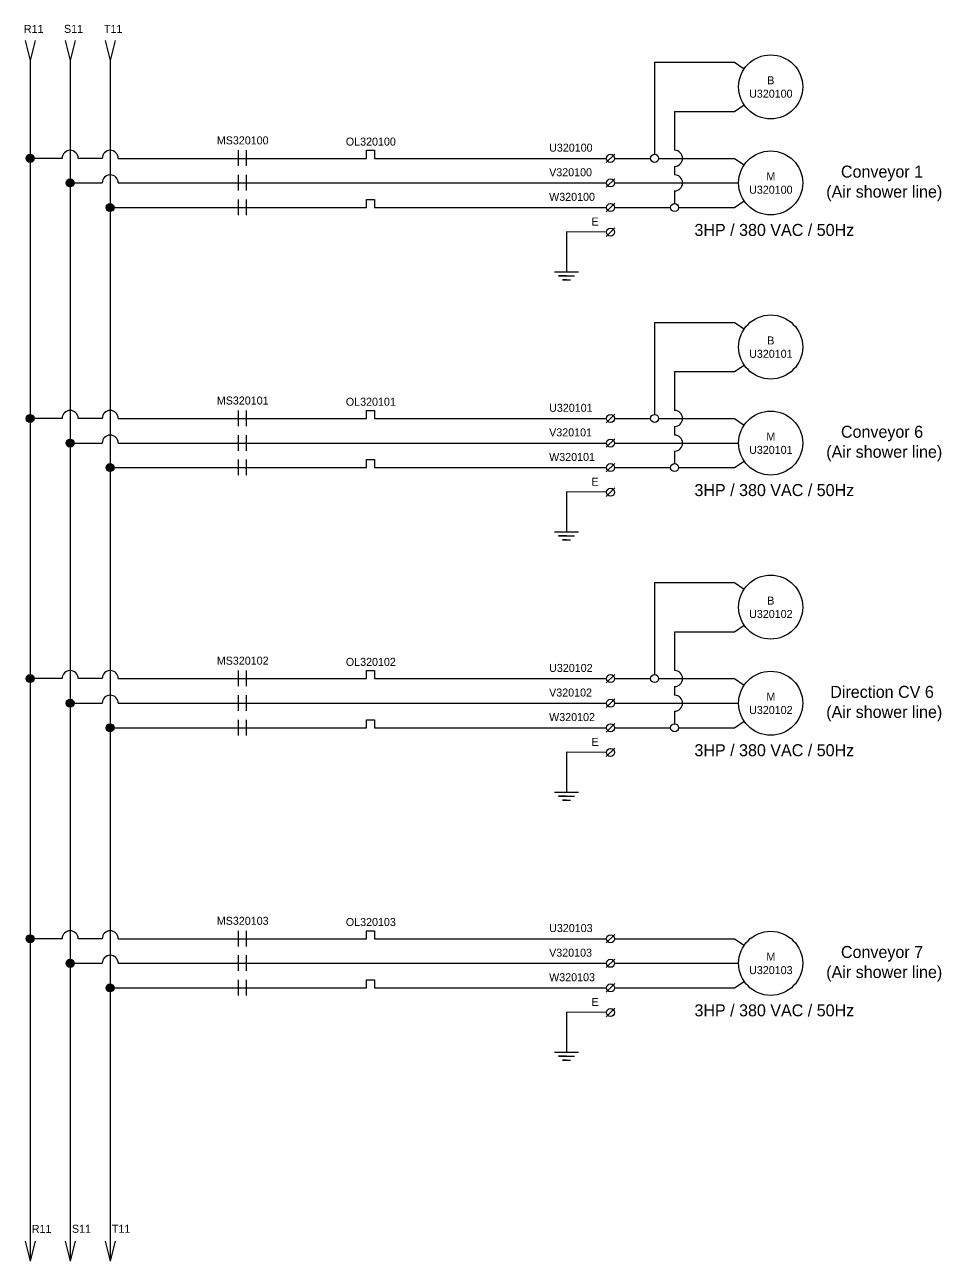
# Model space of a CAD drawing. Header units: millimetres. Extents: x 12275 to 14043, y 11466 to 13479.
# Drawn here: x 13209.4 to 13438.4, y 11466 to 11775 of the extents above; entities that cross this region are included whole.
import ezdxf

# ---------------------------------------------------------------- set-up
doc = ezdxf.new("R2010")
doc.units = ezdxf.units.MM
doc.styles.get("Standard").update_dxf_attribs({"font": 'arial.ttf'})

msp = doc.modelspace()

# ---------------------------------------------------------------- hatches: boundary and pattern name
h = msp.add_hatch(color=256)
h.dxf.hatch_style = 1
h.paths.add_polyline_path([(13211.77834, 11741.62012, 1), (13209.77834, 11741.62012, 1)])
h = msp.add_hatch(color=256)
h.dxf.hatch_style = 1
h.paths.add_polyline_path([(13221.77834, 11735.47628, 1), (13219.77834, 11735.47628, 1)])
h = msp.add_hatch(color=256)
h.dxf.hatch_style = 1
h.paths.add_polyline_path([(13231.75355, 11729.33243, 1), (13229.75355, 11729.33243, 1)])
h = msp.add_hatch(color=256)
h.dxf.hatch_style = 1
h.paths.add_polyline_path([(13211.77834, 11676.62012, 1), (13209.77834, 11676.62012, 1)])
h = msp.add_hatch(color=256)
h.dxf.hatch_style = 1
h.paths.add_polyline_path([(13221.77834, 11670.47628, 1), (13219.77834, 11670.47628, 1)])
h = msp.add_hatch(color=256)
h.dxf.hatch_style = 1
h.paths.add_polyline_path([(13231.75355, 11664.33243, 1), (13229.75355, 11664.33243, 1)])
h = msp.add_hatch(color=256)
h.dxf.hatch_style = 1
h.paths.add_polyline_path([(13211.77834, 11611.62012, 1), (13209.77834, 11611.62012, 1)])
h = msp.add_hatch(color=256)
h.dxf.hatch_style = 1
h.paths.add_polyline_path([(13221.77834, 11605.47628, 1), (13219.77834, 11605.47628, 1)])
h = msp.add_hatch(color=256)
h.dxf.hatch_style = 1
h.paths.add_polyline_path([(13231.75355, 11599.33243, 1), (13229.75355, 11599.33243, 1)])
h = msp.add_hatch(color=256)
h.dxf.hatch_style = 1
h.paths.add_polyline_path([(13211.77834, 11546.62012, 1), (13209.77834, 11546.62012, 1)])
h = msp.add_hatch(color=256)
h.dxf.hatch_style = 1
h.paths.add_polyline_path([(13221.77834, 11540.47628, 1), (13219.77834, 11540.47628, 1)])
h = msp.add_hatch(color=256)
h.dxf.hatch_style = 1
h.paths.add_polyline_path([(13231.75355, 11534.33243, 1), (13229.75355, 11534.33243, 1)])

# ---------------------------------------------------------------- linework, layer by layer
for p, q in [((13209.52834, 11771.02726), (13210.77834, 11766.02726)), ((13212.02834, 11771.02726), (13210.77834, 11766.02726)), ((13219.52834, 11771.02726), (13220.77834, 11766.02726)), ((13222.02834, 11771.02726), (13220.77834, 11766.02726)), ((13229.52834, 11771.02726), (13230.77834, 11766.02726)), ((13232.02834, 11771.02726), (13230.77834, 11766.02726)), ((13210.77834, 11766.02726), (13210.77834, 11742.62012)), ((13220.77834, 11766.02726), (13220.77834, 11466.02726)), ((13230.77834, 11766.02726), (13230.77834, 11466.02726)), ((13366.77834, 11765.62012), (13386.77834, 11765.62012)), ((13366.77834, 11765.62012), (13366.77834, 11742.62012)), ((13386.77834, 11765.62012), (13389.17108, 11763.98672)), ((13386.77834, 11753.33243), (13389.17108, 11754.96584)), ((13371.77834, 11753.33243), (13386.77834, 11753.33243)), ((13371.77834, 11753.33243), (13371.77834, 11743.62012)), ((13218.77834, 11741.62012), (13211.77834, 11741.62012)), ((13228.77834, 11741.62012), (13222.77834, 11741.62012)), ((13232.77834, 11741.62012), (13294.77834, 11741.62012)), ((13262.77834, 11743.62012), (13262.77834, 11739.71033)), ((13264.77834, 11743.62012), (13264.77834, 11739.71033)), ((13294.77834, 11741.62012), (13294.77834, 11743.62012)), ((13294.77834, 11743.62012), (13296.77834, 11743.62012)), ((13296.77834, 11743.62012), (13296.77834, 11741.62012)), ((13296.77834, 11741.62012), (13354.77834, 11741.62012)), ((13354.71768, 11740.55946), (13356.839, 11742.68078)), ((13356.77834, 11741.62012), (13365.77834, 11741.62012)), ((13367.77834, 11741.62012), (13386.77834, 11741.62012)), ((13386.77834, 11741.62012), (13389.17108, 11739.98672)), ((13210.77834, 11740.62012), (13210.77834, 11466.02726)), ((13371.77834, 11739.62012), (13371.77834, 11737.47628)), ((13221.77834, 11735.47628), (13228.77834, 11735.47628)), ((13232.77834, 11735.47628), (13294.77834, 11735.47628)), ((13262.77834, 11737.47628), (13262.77834, 11733.56648)), ((13264.77834, 11737.47628), (13264.77834, 11733.56648)), ((13294.77834, 11735.47628), (13354.77834, 11735.47628)), ((13354.71768, 11734.41562), (13356.839, 11736.53694)), ((13356.77834, 11735.47628), (13387.77834, 11735.47628)), ((13371.77834, 11733.47628), (13371.77834, 11730.33243)), ((13231.75355, 11729.33243), (13294.77834, 11729.33243)), ((13262.77834, 11731.33243), (13262.77834, 11727.42264)), ((13264.77834, 11731.33243), (13264.77834, 11727.42264)), ((13294.77834, 11729.33243), (13294.77834, 11731.33243)), ((13294.77834, 11731.33243), (13296.77834, 11731.33243)), ((13296.77834, 11731.33243), (13296.77834, 11729.33243)), ((13296.77834, 11729.33243), (13354.77834, 11729.33243)), ((13354.71768, 11728.27177), (13356.839, 11730.39309)), ((13356.77834, 11729.33243), (13370.77834, 11729.33243)), ((13372.77834, 11729.33243), (13386.77834, 11729.33243)), ((13386.77834, 11729.33243), (13389.17108, 11730.96584)), ((13354.77834, 11723.18859), (13344.77875, 11723.27816)), ((13344.77875, 11723.27816), (13344.77875, 11713.27816)), ((13354.71768, 11722.12793), (13356.839, 11724.24925)), ((13341.77875, 11713.27816), (13347.77875, 11713.27816)), ((13344.77875, 11712.27816), (13342.77875, 11712.27816)), ((13342.77875, 11712.27816), (13346.77875, 11712.27816)), ((13344.77875, 11711.27816), (13343.77875, 11711.27816)), ((13343.77875, 11711.27816), (13345.77875, 11711.27816)), ((13366.77834, 11700.62012), (13386.77834, 11700.62012)), ((13366.77834, 11700.62012), (13366.77834, 11677.62012)), ((13386.77834, 11700.62012), (13389.17108, 11698.98672)), ((13386.77834, 11688.33243), (13389.17108, 11689.96584)), ((13371.77834, 11688.33243), (13386.77834, 11688.33243)), ((13371.77834, 11688.33243), (13371.77834, 11678.62012)), ((13218.77834, 11676.62012), (13211.77834, 11676.62012)), ((13228.77834, 11676.62012), (13222.77834, 11676.62012)), ((13232.77834, 11676.62012), (13294.77834, 11676.62012)), ((13262.77834, 11678.62012), (13262.77834, 11674.71033)), ((13264.77834, 11678.62012), (13264.77834, 11674.71033)), ((13294.77834, 11676.62012), (13294.77834, 11678.62012)), ((13294.77834, 11678.62012), (13296.77834, 11678.62012)), ((13296.77834, 11678.62012), (13296.77834, 11676.62012)), ((13296.77834, 11676.62012), (13305.77834, 11676.62012)), ((13305.77834, 11676.62012), (13354.77834, 11676.62012)), ((13354.71768, 11675.55946), (13356.839, 11677.68078)), ((13356.77834, 11676.62012), (13365.77834, 11676.62012)), ((13367.77834, 11676.62012), (13386.77834, 11676.62012)), ((13386.77834, 11676.62012), (13389.17108, 11674.98672)), ((13371.77834, 11674.62012), (13371.77834, 11672.47628)), ((13221.77834, 11670.47628), (13228.77834, 11670.47628)), ((13232.77834, 11670.47628), (13294.77834, 11670.47628)), ((13262.77834, 11672.47628), (13262.77834, 11668.56648)), ((13264.77834, 11672.47628), (13264.77834, 11668.56648)), ((13294.77834, 11670.47628), (13310.77834, 11670.47628)), ((13310.77834, 11670.47628), (13354.77834, 11670.47628)), ((13354.71768, 11669.41562), (13356.839, 11671.53694)), ((13356.77834, 11670.47628), (13387.77834, 11670.47628)), ((13371.77834, 11668.47628), (13371.77834, 11665.33243)), ((13231.75355, 11664.33243), (13294.77834, 11664.33243)), ((13262.77834, 11666.33243), (13262.77834, 11662.42264)), ((13264.77834, 11666.33243), (13264.77834, 11662.42264)), ((13294.77834, 11664.33243), (13294.77834, 11666.33243)), ((13294.77834, 11666.33243), (13296.77834, 11666.33243)), ((13296.77834, 11666.33243), (13296.77834, 11664.33243)), ((13296.77834, 11664.33243), (13315.77834, 11664.33243)), ((13315.77834, 11664.33243), (13354.77834, 11664.33243)), ((13354.71768, 11663.27177), (13356.839, 11665.39309)), ((13356.77834, 11664.33243), (13370.77834, 11664.33243)), ((13372.77834, 11664.33243), (13386.77834, 11664.33243)), ((13386.77834, 11664.33243), (13389.17108, 11665.96584)), ((13354.77834, 11658.18859), (13344.77875, 11658.27816)), ((13344.77875, 11658.27816), (13344.77875, 11648.27816)), ((13354.71768, 11657.12793), (13356.839, 11659.24925)), ((13341.77875, 11648.27816), (13347.77875, 11648.27816)), ((13344.77875, 11647.27816), (13342.77875, 11647.27816)), ((13342.77875, 11647.27816), (13346.77875, 11647.27816)), ((13344.77875, 11646.27816), (13343.77875, 11646.27816)), ((13343.77875, 11646.27816), (13345.77875, 11646.27816)), ((13366.77834, 11635.62012), (13386.77834, 11635.62012)), ((13366.77834, 11635.62012), (13366.77834, 11612.62012)), ((13386.77834, 11635.62012), (13389.17108, 11633.98672)), ((13386.77834, 11623.33243), (13389.17108, 11624.96584)), ((13371.77834, 11623.33243), (13386.77834, 11623.33243)), ((13371.77834, 11623.33243), (13371.77834, 11613.62012)), ((13218.77834, 11611.62012), (13211.77834, 11611.62012)), ((13228.77834, 11611.62012), (13222.77834, 11611.62012)), ((13232.77834, 11611.62012), (13294.77834, 11611.62012)), ((13262.77834, 11613.62012), (13262.77834, 11609.71033)), ((13264.77834, 11613.62012), (13264.77834, 11609.71033)), ((13294.77834, 11611.62012), (13294.77834, 11613.62012)), ((13294.77834, 11613.62012), (13296.77834, 11613.62012)), ((13296.77834, 11613.62012), (13296.77834, 11611.62012)), ((13296.77834, 11611.62012), (13305.77834, 11611.62012)), ((13305.77834, 11611.62012), (13354.77834, 11611.62012)), ((13354.71768, 11610.55946), (13356.839, 11612.68078)), ((13356.77834, 11611.62012), (13365.77834, 11611.62012)), ((13367.77834, 11611.62012), (13386.77834, 11611.62012)), ((13386.77834, 11611.62012), (13389.17108, 11609.98672)), ((13371.77834, 11609.62012), (13371.77834, 11607.47628)), ((13221.77834, 11605.47628), (13228.77834, 11605.47628)), ((13232.77834, 11605.47628), (13294.77834, 11605.47628)), ((13262.77834, 11607.47628), (13262.77834, 11603.56648)), ((13264.77834, 11607.47628), (13264.77834, 11603.56648)), ((13294.77834, 11605.47628), (13310.77834, 11605.47628)), ((13310.77834, 11605.47628), (13354.77834, 11605.47628)), ((13354.71768, 11604.41562), (13356.839, 11606.53694)), ((13356.77834, 11605.47628), (13387.77834, 11605.47628)), ((13371.77834, 11603.47628), (13371.77834, 11600.33243)), ((13231.75355, 11599.33243), (13294.77834, 11599.33243)), ((13262.77834, 11601.33243), (13262.77834, 11597.42264)), ((13264.77834, 11601.33243), (13264.77834, 11597.42264)), ((13294.77834, 11599.33243), (13294.77834, 11601.33243)), ((13294.77834, 11601.33243), (13296.77834, 11601.33243)), ((13296.77834, 11601.33243), (13296.77834, 11599.33243)), ((13296.77834, 11599.33243), (13315.77834, 11599.33243)), ((13315.77834, 11599.33243), (13354.77834, 11599.33243)), ((13354.71768, 11598.27177), (13356.839, 11600.39309)), ((13356.77834, 11599.33243), (13370.77834, 11599.33243)), ((13372.77834, 11599.33243), (13386.77834, 11599.33243)), ((13386.77834, 11599.33243), (13389.17108, 11600.96584)), ((13354.77834, 11593.18859), (13344.77875, 11593.27816)), ((13344.77875, 11593.27816), (13344.77875, 11583.27816)), ((13354.71768, 11592.12793), (13356.839, 11594.24925)), ((13341.77875, 11583.27816), (13347.77875, 11583.27816)), ((13344.77875, 11582.27816), (13342.77875, 11582.27816)), ((13342.77875, 11582.27816), (13346.77875, 11582.27816)), ((13344.77875, 11581.27816), (13343.77875, 11581.27816)), ((13343.77875, 11581.27816), (13345.77875, 11581.27816)), ((13218.77834, 11546.62012), (13211.77834, 11546.62012)), ((13228.77834, 11546.62012), (13222.77834, 11546.62012)), ((13232.77834, 11546.62012), (13294.77834, 11546.62012)), ((13262.77834, 11548.62012), (13262.77834, 11544.71033)), ((13264.77834, 11548.62012), (13264.77834, 11544.71033)), ((13294.77834, 11546.62012), (13294.77834, 11548.62012)), ((13294.77834, 11548.62012), (13296.77834, 11548.62012)), ((13296.77834, 11548.62012), (13296.77834, 11546.62012)), ((13296.77834, 11546.62012), (13305.77834, 11546.62012)), ((13305.77834, 11546.62012), (13354.77834, 11546.62012)), ((13354.71768, 11545.55946), (13356.839, 11547.68078)), ((13356.77834, 11546.62012), (13367.77834, 11546.62012)), ((13367.77834, 11546.62012), (13386.77834, 11546.62012)), ((13386.77834, 11546.62012), (13389.17108, 11544.98672)), ((13221.77834, 11540.47628), (13228.77834, 11540.47628)), ((13232.77834, 11540.47628), (13294.77834, 11540.47628)), ((13262.77834, 11542.47628), (13262.77834, 11538.56648)), ((13264.77834, 11542.47628), (13264.77834, 11538.56648)), ((13294.77834, 11540.47628), (13310.77834, 11540.47628)), ((13310.77834, 11540.47628), (13354.77834, 11540.47628)), ((13354.71768, 11539.41562), (13356.839, 11541.53694)), ((13356.77834, 11540.47628), (13387.77834, 11540.47628)), ((13231.75355, 11534.33243), (13294.77834, 11534.33243)), ((13262.77834, 11536.33243), (13262.77834, 11532.42264)), ((13264.77834, 11536.33243), (13264.77834, 11532.42264)), ((13294.77834, 11534.33243), (13294.77834, 11536.33243)), ((13294.77834, 11536.33243), (13296.77834, 11536.33243)), ((13296.77834, 11536.33243), (13296.77834, 11534.33243)), ((13296.77834, 11534.33243), (13315.77834, 11534.33243)), ((13315.77834, 11534.33243), (13354.77834, 11534.33243)), ((13354.71768, 11533.27177), (13356.839, 11535.39309)), ((13356.77834, 11534.33243), (13372.77834, 11534.33243)), ((13372.77834, 11534.33243), (13386.77834, 11534.33243)), ((13386.77834, 11534.33243), (13389.17108, 11535.96584)), ((13354.77834, 11528.18859), (13344.77875, 11528.27816)), ((13344.77875, 11528.27816), (13344.77875, 11518.27816)), ((13354.71768, 11527.12793), (13356.839, 11529.24925)), ((13341.77875, 11518.27816), (13347.77875, 11518.27816)), ((13344.77875, 11517.27816), (13342.77875, 11517.27816)), ((13342.77875, 11517.27816), (13346.77875, 11517.27816)), ((13344.77875, 11516.27816), (13343.77875, 11516.27816)), ((13343.77875, 11516.27816), (13345.77875, 11516.27816)), ((13209.52834, 11471.02726), (13210.77834, 11466.02726)), ((13212.02834, 11471.02726), (13210.77834, 11466.02726)), ((13219.52834, 11471.02726), (13220.77834, 11466.02726)), ((13222.02834, 11471.02726), (13220.77834, 11466.02726)), ((13229.52834, 11471.02726), (13230.77834, 11466.02726)), ((13232.02834, 11471.02726), (13230.77834, 11466.02726))]:
    msp.add_line(p, q)
for centre, radius in [((13395.77834, 11759.47628), 8), ((13210.77834, 11741.62012), 1), ((13355.77834, 11741.62012), 1), ((13366.77834, 11741.62012), 1), ((13395.77834, 11735.47628), 8), ((13220.77834, 11735.47628), 1), ((13355.77834, 11735.47628), 1), ((13230.75355, 11729.33243), 1), ((13355.77834, 11729.33243), 1), ((13371.77834, 11729.33243), 1), ((13355.77834, 11723.18859), 1), ((13395.77834, 11694.47628), 8), ((13210.77834, 11676.62012), 1), ((13355.77834, 11676.62012), 1), ((13366.77834, 11676.62012), 1), ((13395.77834, 11670.47628), 8), ((13220.77834, 11670.47628), 1), ((13355.77834, 11670.47628), 1), ((13230.75355, 11664.33243), 1), ((13355.77834, 11664.33243), 1), ((13371.77834, 11664.33243), 1), ((13355.77834, 11658.18859), 1), ((13395.77834, 11629.47628), 8), ((13210.77834, 11611.62012), 1), ((13355.77834, 11611.62012), 1), ((13366.77834, 11611.62012), 1), ((13395.77834, 11605.47628), 8), ((13220.77834, 11605.47628), 1), ((13355.77834, 11605.47628), 1), ((13230.75355, 11599.33243), 1), ((13355.77834, 11599.33243), 1), ((13371.77834, 11599.33243), 1), ((13355.77834, 11593.18859), 1), ((13210.77834, 11546.62012), 1), ((13355.77834, 11546.62012), 1), ((13395.77834, 11540.47628), 8), ((13220.77834, 11540.47628), 1), ((13355.77834, 11540.47628), 1), ((13230.75355, 11534.33243), 1), ((13355.77834, 11534.33243), 1), ((13355.77834, 11528.18859), 1)]:
    msp.add_circle(centre, radius)
for centre, start, end in [((13220.77834, 11741.62012), 0, 180), ((13230.77834, 11741.62012), 0, 180), ((13371.77834, 11741.62012), 270, 90), ((13230.77834, 11735.47628), 0, 180), ((13371.77834, 11735.47628), 270, 90), ((13220.77834, 11676.62012), 0, 180), ((13230.77834, 11676.62012), 0, 180), ((13371.77834, 11676.62012), 270, 90), ((13230.77834, 11670.47628), 0, 180), ((13371.77834, 11670.47628), 270, 90), ((13220.77834, 11611.62012), 0, 180), ((13230.77834, 11611.62012), 0, 180), ((13371.77834, 11611.62012), 270, 90), ((13230.77834, 11605.47628), 0, 180), ((13371.77834, 11605.47628), 270, 90), ((13220.77834, 11546.62012), 0, 180), ((13230.77834, 11546.62012), 0, 180), ((13230.77834, 11540.47628), 0, 180)]:
    msp.add_arc(centre, 2, start, end)

# ---------------------------------------------------------------- texts
at = {"attachment_point": 1}
for s, width, insert, char_height in [('{\\fCordia New|b0|i0|c0|p34;R11}', 14.7182816, (13209.21035, 11774.94795), 2), ('{\\fCordia New|b0|i0|c0|p34;S11}', 14.7182816, (13219.23889, 11774.97412), 2), ('{\\fCordia New|b0|i0|c0|p34;T11}', 14.7182816, (13229.22324, 11774.97458), 2), ('\\pxqc;{\\fCordia New|b0|i0|c0|p34;B\\PU320100}', 14.7182816, (13388.4626, 11762.10834), 2), ('{\\fCordia New|b0|i0|c0|p34;MS320100}', 14.7182816, (13257.4132, 11747.1044), 2), ('{\\fCordia New|b0|i0|c0|p34;OL320100}', 14.7182816, (13289.6513, 11746.80185), 2), ('{\\fCordia New|b0|i0|c0|p34;U320100}', 14.7182816, (13340.43381, 11745.28703), 2), ('{\\fCordia New|b0|i0|c0|p34;V320100}', 14.7182816, (13340.43381, 11739.14318), 2), ('\\pxqc;{\\fCordia New|b0|i0|c0|p34;M\\PU320100}', 14.7182816, (13388.4626, 11738.10834), 2), ('\\pxqc;{\\fCordia New|b0|i0|c0|p34;Conveyor 1  \\P (Air shower line)}', 47.9426669, (13399.62425, 11739.80592), 3), ('{\\fCordia New|b0|i0|c0|p34;W320100}', 14.7182816, (13340.43381, 11732.99934), 2), ('{\\fCordia New|b0|i0|c0|p34;E}', 14.7182816, (13351.01794, 11726.81285), 2), ('\\pxqc;{\\fCordia New|b0|i0|c0|p34;3HP / 380 VAC / 50Hz}', 47.9426669, (13372.72172, 11725.22705), 3), ('\\pxqc;{\\fCordia New|b0|i0|c0|p34;B\\PU320101}', 14.7182816, (13388.4626, 11697.10834), 2), ('{\\fCordia New|b0|i0|c0|p34;MS320101}', 14.7182816, (13257.4132, 11682.1044), 2), ('{\\fCordia New|b0|i0|c0|p34;OL320101}', 14.7182816, (13289.6513, 11681.80185), 2), ('{\\fCordia New|b0|i0|c0|p34;U320101}', 14.7182816, (13340.43381, 11680.28703), 2), ('{\\fCordia New|b0|i0|c0|p34;V320101}', 14.7182816, (13340.43381, 11674.14318), 2), ('\\pxqc;{\\fCordia New|b0|i0|c0|p34;Conveyor 6  \\P (Air shower line)}', 47.9426669, (13399.62425, 11674.80592), 3), ('\\pxqc;{\\fCordia New|b0|i0|c0|p34;M\\PU320101}', 14.7182816, (13388.4626, 11673.10834), 2), ('{\\fCordia New|b0|i0|c0|p34;W320101}', 14.7182816, (13340.43381, 11667.99934), 2), ('{\\fCordia New|b0|i0|c0|p34;E}', 14.7182816, (13351.01794, 11661.81285), 2), ('\\pxqc;{\\fCordia New|b0|i0|c0|p34;3HP / 380 VAC / 50Hz}', 47.9426669, (13372.72172, 11660.22705), 3), ('\\pxqc;{\\fCordia New|b0|i0|c0|p34;B\\PU320102}', 14.7182816, (13388.4626, 11632.10834), 2), ('{\\fCordia New|b0|i0|c0|p34;MS320102}', 14.7182816, (13257.4132, 11617.1044), 2), ('{\\fCordia New|b0|i0|c0|p34;OL320102}', 14.7182816, (13289.6513, 11616.80185), 2), ('{\\fCordia New|b0|i0|c0|p34;U320102}', 14.7182816, (13340.43381, 11615.28703), 2), ('{\\fCordia New|b0|i0|c0|p34;V320102}', 14.7182816, (13340.43381, 11609.14318), 2), ('\\pxqc;{\\fCordia New|b0|i0|c0|p34;Direction CV 6\\P (Air shower line)}', 47.9426669, (13399.62425, 11609.80592), 3), ('\\pxqc;{\\fCordia New|b0|i0|c0|p34;M\\PU320102}', 14.7182816, (13388.4626, 11608.10834), 2), ('{\\fCordia New|b0|i0|c0|p34;W320102}', 14.7182816, (13340.43381, 11602.99934), 2), ('{\\fCordia New|b0|i0|c0|p34;E}', 14.7182816, (13351.01794, 11596.81285), 2), ('\\pxqc;{\\fCordia New|b0|i0|c0|p34;3HP / 380 VAC / 50Hz}', 47.9426669, (13372.72172, 11595.22705), 3), ('{\\fCordia New|b0|i0|c0|p34;MS320103}', 14.7182816, (13257.4132, 11552.1044), 2), ('{\\fCordia New|b0|i0|c0|p34;OL320103}', 14.7182816, (13289.6513, 11551.80185), 2), ('{\\fCordia New|b0|i0|c0|p34;U320103}', 14.7182816, (13340.43381, 11550.28703), 2), ('{\\fCordia New|b0|i0|c0|p34;V320103}', 14.7182816, (13340.43381, 11544.14318), 2), ('\\pxqc;{\\fCordia New|b0|i0|c0|p34;Conveyor 7  \\P (Air shower line)}', 47.9426669, (13399.62425, 11544.80592), 3), ('\\pxqc;{\\fCordia New|b0|i0|c0|p34;M\\PU320103}', 14.7182816, (13388.4626, 11543.10834), 2), ('{\\fCordia New|b0|i0|c0|p34;W320103}', 14.7182816, (13340.43381, 11537.99934), 2), ('{\\fCordia New|b0|i0|c0|p34;E}', 14.7182816, (13351.01794, 11531.81285), 2), ('\\pxqc;{\\fCordia New|b0|i0|c0|p34;3HP / 380 VAC / 50Hz}', 47.9426669, (13372.72172, 11530.22705), 3), ('{\\fCordia New|b0|i0|c0|p34;R11}', 14.7182816, (13211.19126, 11475.12068), 2), ('{\\fCordia New|b0|i0|c0|p34;S11}', 14.7182816, (13221.2198, 11475.14685), 2), ('{\\fCordia New|b0|i0|c0|p34;T11}', 14.7182816, (13231.20415, 11475.14731), 2)]:
    msp.add_mtext_dynamic_manual_height_columns(s, width=width, gutter_width=1, heights=[0], dxfattribs=dict(at, insert=insert, char_height=char_height))

doc.saveas('drawing.dxf')
